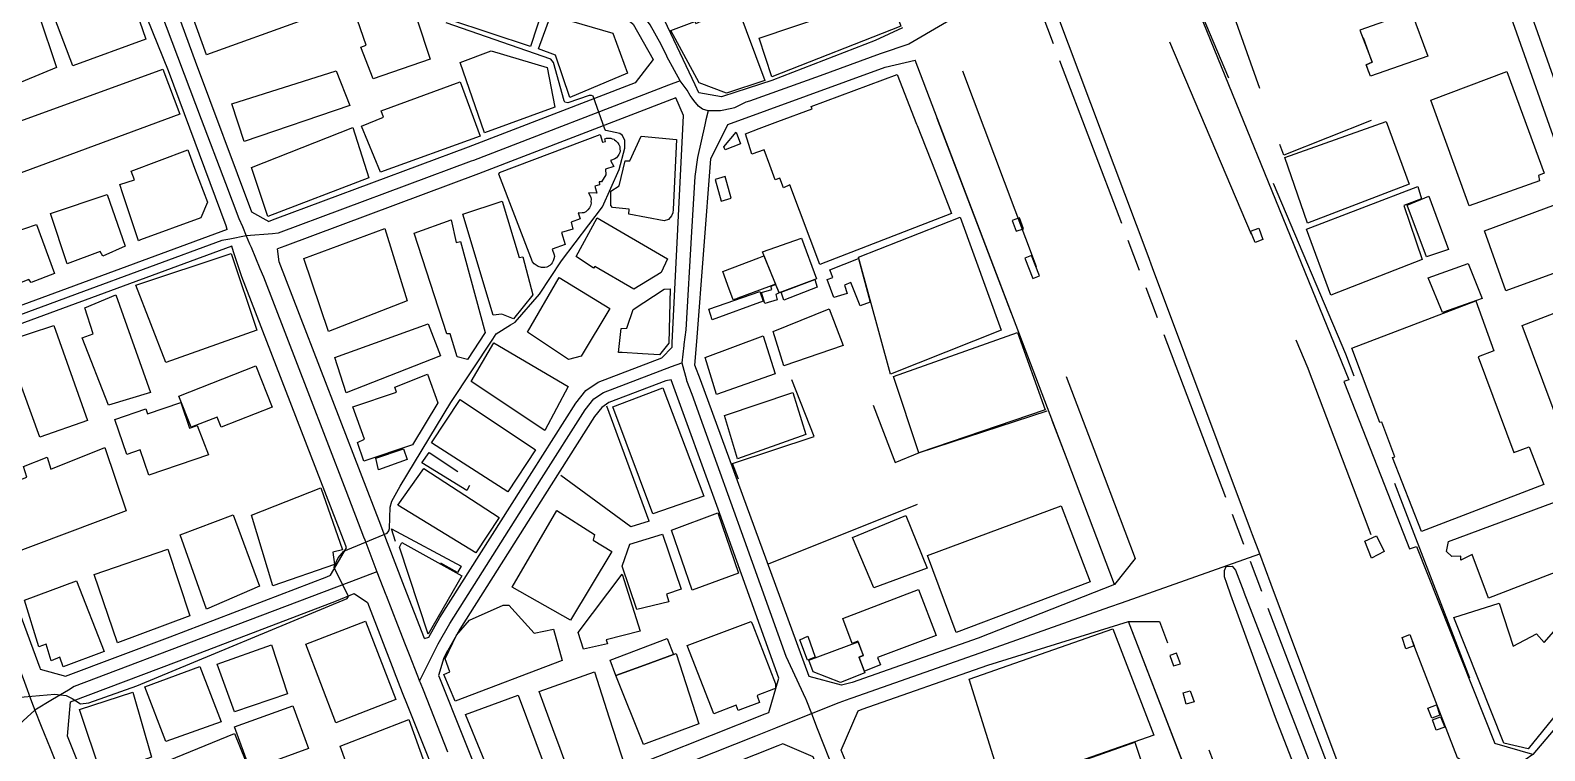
# Model space of a CAD drawing. Header units: millimetres. Extents: x 198785 to 203305, y 542885 to 545889.
# Drawn here: x 201817.6 to 202082.1, y 545321.5 to 545447.5 of the extents above; entities that cross this region are included whole.
import ezdxf

# ---------------------------------------------------------------- set-up
doc = ezdxf.new("R2010")
doc.units = ezdxf.units.MM
for name, pattern in [('FENCE_25K', [54.3, 28.7, -9.2, -16.4]), ('HIDDEN_BULD_25K', [28.8, 18.4, -10.4]), ('HIDDEN_IN_25K', [56.5, 36.5, -20]), ('HIDDEN_SIGUNGU_25K', [51.2, 30.4, -3.2, 5.6, -3.2, 5.6, -3.2])]:
    doc.linetypes.add(name, pattern=pattern)
for name, color, linetype in [('A0013114', 253, 'Continuous'), ('A0013117', 253, 'Continuous'), ('A0023214', 253, 'Continuous'), ('A0023217', 253, 'Continuous'), ('A0033324', 253, 'Continuous'), ('B0014111', 253, 'Continuous'), ('B0014112', 253, 'Continuous'), ('B0014113', 253, 'Continuous'), ('B0014114', 253, 'Continuous'), ('B0014116', 253, 'Continuous'), ('B0024120', 253, 'Continuous'), ('C0076117', 253, 'Continuous'), ('C0523121', 253, 'Continuous'), ('F0017111', 253, 'Continuous'), ('G0018113', 253, 'Continuous')]:
    doc.layers.add(name, color=color, linetype=linetype)

msp = doc.modelspace()

# ---------------------------------------------------------------- linework, layer by layer
at = {"layer": 'A0013114'}
for points in [[(201851.97, 545412.64), (201851.78, 545413.3), (201841.72, 545440.35), (201837.99, 545449.55), (201835.63, 545455.38), (201833.69, 545460.64), (201833.34, 545461.59), (201823.11, 545490.16), (201814.57, 545514.2), (201814, 545515.58), (201812.07, 545516.41)], [(202014.79, 545467.94), (202015.33, 545466.38), (202047.87, 545386.37), (202046.97, 545386.07), (202053.49, 545369.45), (202058.44, 545356.81), (202059.65, 545357.26), (202073.35, 545322.8)], [(201842.77, 545451.93), (201846.4, 545442.09), (201856.21, 545415.72), (201859.25, 545414.02)], [(202006.95, 545350.57), (201998.66, 545372.47), (201972.1, 545442.21)], [(201872.82, 545356.98), (201872.68, 545357.35), (201854.56, 545404.39), (201853.08, 545408.73), (201852.79, 545409.75)], [(201886.42, 545341.15), (201882.96, 545350.15), (201881.33, 545354.38), (201879.21, 545359.87), (201878.8, 545360.94), (201861.06, 545407), (201860.76, 545409.25)], [(201876.5, 545347.44), (201881.09, 545335.53), (201881.16, 545335.34), (201882.55, 545331.73), (201883.41, 545329.57), (201890.78, 545311.02), (201891.55, 545308.98), (201893.55, 545303.69), (201896.11, 545296.94), (201896.66, 545295.48), (201906.14, 545270.53), (201906.3, 545269.95)], [(202037.5, 545270.91), (202034.26, 545279.6), (202009.4, 545344.14)], [(201888.9, 545334.72), (201889.07, 545334.28), (201897.3, 545313.55), (201897.83, 545312.15)]]:
    msp.add_lwpolyline(points, dxfattribs=at)
at = {"layer": 'A0013117'}
for points in [[(201851.97, 545412.64), (201798.69, 545393.01), (201788.75, 545419), (201787.4, 545422.55), (201785.67, 545427.1), (201783.21, 545432.59), (201783.15, 545432.72), (201771.54, 545464.84), (201770.74, 545467.04), (201769.64, 545469.88), (201769.15, 545471.16), (201760.72, 545494.76), (201761.26, 545497.06), (201766.14, 545498.82), (201790.22, 545508.13), (201812.07, 545516.41)], [(201969.93, 545447.9), (201965.13, 545445.67), (201947.12, 545438.67), (201940.81, 545436.64), (201938.29, 545435.83), (201934.33, 545436.52), (201933.68, 545437.9), (201931.08, 545443.44), (201927.26, 545451.55), (201924.88, 545453.33), (201898.57, 545463.41), (201897.1, 545463.74), (201892.28, 545469.76), (201892.11, 545470.46), (201888.86, 545480.2), (201884.5, 545491.07), (201881.76, 545498.09), (201893.7, 545502.53), (201900.4, 545485.49), (201901.1, 545485.29), (201923.35, 545493.19), (201924.47, 545491.5), (201927.63, 545483.05), (201954.36, 545492.56)], [(202014.79, 545467.94), (202035.53, 545475.89), (202037.8, 545476.78), (202039.58, 545477.47), (202042.59, 545478.64), (202058.1, 545484.67), (202058.52, 545484.85), (202064.78, 545482), (202064.81, 545481.94), (202083.83, 545428.1), (202098.1, 545389.6), (202107.57, 545365.38), (202108.39, 545363.07), (202108.89, 545361.06), (202108.28, 545357.7), (202101.09, 545345.74), (202080.01, 545320.86), (202073.35, 545322.8)], [(201842.77, 545451.93), (201845.77, 545455.75), (201850.91, 545456.17), (201872.02, 545458.28), (201885.93, 545459.8), (201886.26, 545459.84), (201890.63, 545460.09), (201896.13, 545458.84), (201897.11, 545458.61), (201922.42, 545448.92), (201922.89, 545448.55), (201926.39, 545442.35), (201923.22, 545438.28), (201894.08, 545427.04), (201860.28, 545414.42), (201859.25, 545414.02)], [(202006.95, 545350.57), (201983.15, 545341.24), (201961.13, 545333.47), (201959.25, 545333.02), (201953.63, 545334.53), (201934.61, 545386.34), (201933.66, 545388.94), (201933.98, 545393.05), (201936.47, 545424.97), (201939.44, 545431.02), (201966.91, 545440.99), (201972.1, 545442.21)], [(201886.42, 545341.15), (201887.21, 545341.39), (201889.14, 545344.82), (201905.18, 545370.17), (201912.88, 545382.27), (201914.61, 545384.5), (201916.74, 545385.95), (201927.91, 545390.21), (201929.69, 545392.05), (201929.67, 545392.83), (201931.69, 545432.55), (201930.33, 545435.66), (201895.85, 545422.36), (201862.05, 545409.75), (201860.76, 545409.25)], [(201852.79, 545409.75), (201799.76, 545390.21), (201800.55, 545388.14), (201804.3, 545377.1), (201805.01, 545375.03), (201806.34, 545371.1), (201806.48, 545370.7), (201819.24, 545336.02), (201819.34, 545335.78), (201823.77, 545334.6), (201842, 545341.46), (201869.38, 545351.95), (201870.04, 545352.23), (201872.82, 545356.98)], [(201897.83, 545312.15), (201905.26, 545311.29), (201909.04, 545312.96), (201912.44, 545314.45), (201917.82, 545316.82), (201945.93, 545328.01), (201946.55, 545328.25), (201948.31, 545334.22), (201937.7, 545363.76), (201929.5, 545386.36), (201928.61, 545386.19), (201918.61, 545382.38), (201917.39, 545381.55), (201916.15, 545379.96), (201908.55, 545368.03), (201892.58, 545342.77), (201890.49, 545339.06), (201890.45, 545339.01), (201889.83, 545337.77), (201888.9, 545334.72)], [(201906.3, 545269.95), (201904.13, 545264.59), (201881.78, 545255.58), (201861.66, 545247.56), (201860.7, 545247.24), (201854.87, 545247.81), (201853.01, 545250.63), (201846.46, 545267.97), (201837.83, 545289.77), (201836.08, 545294.14), (201835.23, 545296.27), (201834.4, 545298.35), (201824.8, 545322.36), (201824.09, 545324.1), (201824.64, 545330.12), (201843.6, 545337.26), (201871.05, 545347.77), (201874.13, 545349.05), (201876.5, 545347.44)], [(202037.5, 545270.91), (202034.06, 545265.41), (202001.6, 545227.4), (201998.57, 545226.57), (201994.83, 545228.73), (201977.53, 545273.84), (201959.71, 545320.39), (201959.2, 545321.66), (201962.17, 545328.51), (201962.88, 545328.79), (201984.8, 545336.52), (202009.4, 545344.14)], [(201956.37, 545175.07), (201988.13, 545211.85), (201992.85, 545217.29), (201992.29, 545221.81), (201990.8, 545225.29), (201972.86, 545272.05), (201954.32, 545320.48), (201949.01, 545322.78), (201948.14, 545322.43), (201920.14, 545311.29), (201919.87, 545311.17), (201917.42, 545306.85), (201927.74, 545280.35), (201934.86, 545261.66), (201935.34, 545258.8), (201933.88, 545257.23), (201922.82, 545253.03), (201921.32, 545252.47)]]:
    msp.add_lwpolyline(points, dxfattribs=at)
at = {"layer": 'A0023214'}
for points in [[(202084.11, 545217.47), (202059.84, 545282.32), (202059.39, 545283.52), (202056.91, 545290.16), (202054.76, 545295.89), (202044.25, 545323.98), (202040.34, 545334.43), (202034.3, 545350.57), (202032.3, 545355.93), (202031.05, 545359.25), (202030.69, 545360.2), (202013.59, 545405.93), (202012.79, 545408.06), (201994.81, 545455.9)], [(201840.35, 545450.72), (201847.44, 545431.92), (201851.66, 545420.73), (201854.04, 545414.54), (201854.63, 545413.15), (201855.31, 545411.52), (201855.9, 545410.12), (201856.14, 545409.54), (201857.7, 545405.85), (201858.31, 545404.39), (201866.06, 545384.28), (201872.71, 545367.02), (201875.79, 545358.95), (201875.99, 545358.42), (201878.14, 545352.81), (201879.7, 545348.78), (201879.74, 545348.69), (201881.74, 545343.57), (201883.08, 545340.12), (201883.77, 545338.35), (201885.21, 545334.65), (201885.58, 545333.7), (201885.67, 545333.47), (201886.18, 545332.17), (201890.44, 545321.37)]]:
    msp.add_lwpolyline(points, dxfattribs=at)
at = {"layer": 'A0023217'}
for points in [[(202114.95, 545356.06), (202112.69, 545361.87), (202111.29, 545365.47), (202100.91, 545392.09), (202088.78, 545424.83), (202087.57, 545428.1), (202068.51, 545481.96), (202067.34, 545484.44), (202065.64, 545488.04), (202064.73, 545489.97)], [(202038.74, 545479.33), (202037.11, 545478.7), (202037.02, 545478.66), (202025.56, 545474.24), (202016.59, 545470.78), (202014.24, 545469.5), (201993.86, 545458.42), (201971.02, 545445.05), (201966.02, 545443.33), (201955.52, 545439.52), (201943.22, 545435.05), (201942.54, 545434.91), (201940.55, 545433.89), (201940.12, 545433.8), (201938.15, 545433.4), (201935.99, 545433.4)], [(201931.09, 545438.62), (201930.09, 545440.41), (201928.75, 545442.9), (201928.74, 545442.91), (201927.79, 545444.95), (201925.83, 545448.41), (201924.85, 545449.76), (201923.75, 545450.71), (201921.92, 545451.79), (201914.65, 545454.57), (201899.79, 545460.26), (201897.1, 545461.21), (201896.63, 545461.38), (201895.89, 545461.64), (201893.05, 545462.19), (201890.96, 545462.29)], [(201931.09, 545438.62), (201929.04, 545437.84), (201894.97, 545424.7), (201894.58, 545424.56), (201860.91, 545411.99), (201859.92, 545411.91), (201855.31, 545411.52), (201852.44, 545410.97), (201851.07, 545410.71), (201825.8, 545401.4), (201820.59, 545399.48), (201799.22, 545391.61), (201795.88, 545390.38)], [(201935.99, 545433.4), (201934.99, 545433.66), (201934.26, 545434.18), (201933.45, 545435.21), (201933.16, 545435.58), (201932.85, 545436.08), (201932.29, 545436.97), (201932.12, 545437.25), (201931.09, 545438.62)], [(201935.99, 545433.4), (201935.59, 545431.78), (201935.37, 545430.92), (201934.09, 545425.22), (201933.65, 545421.9), (201933.08, 545412.24), (201932.06, 545395.12), (201931.75, 545392.53), (201931.73, 545392.34), (201931.37, 545389.35)], [(201885.58, 545333.7), (201887.68, 545337.89), (201888.85, 545340.22), (201890.86, 545343.79), (201905.46, 545366.89), (201906.86, 545369.1), (201914.52, 545381.11), (201916, 545383.03), (201917.67, 545384.16), (201929.58, 545388.67), (201931.37, 545389.35)], [(201931.37, 545389.35), (201932.17, 545386.35), (201932.2, 545386.25), (201933.11, 545383.87), (201935.09, 545378.34), (201942.26, 545358.38), (201949.55, 545338.1), (201952.98, 545330.66), (201953.03, 545330.55), (201954.01, 545328.03)], [(201801.39, 545373.87), (201802.48, 545371.03), (201802.68, 545370.5), (201806.13, 545361.5), (201810.29, 545350.34), (201816.57, 545333.51), (201817.82, 545330.14), (201818.39, 545328.62)], [(201954.01, 545328.03), (201958.86, 545329.98), (201960.78, 545330.66), (201961.12, 545330.78), (201984.47, 545339.03), (202006.14, 545346.69), (202008.16, 545347.4), (202032.3, 545355.93)], [(201878.14, 545352.81), (201874.9, 545351.58), (201849.53, 545341.96), (201825.26, 545332.76), (201824.25, 545332.15), (201821.49, 545330.49), (201818.39, 545328.62)], [(201818.39, 545328.62), (201815.72, 545326.2), (201813.17, 545323.87), (201813.09, 545323.8), (201807.45, 545318.5), (201806.8, 545317.89), (201803.87, 545314.45), (201802.36, 545312.68), (201800.04, 545309.95)], [(201818.39, 545328.62), (201819.52, 545325.81), (201821.05, 545321.99), (201825.31, 545311.4), (201829.14, 545301.88), (201831.1, 545296.99), (201831.92, 545294.96)], [(201913.61, 545311.86), (201918.84, 545314), (201918.93, 545314.03), (201918.98, 545314.05), (201933.31, 545319.76), (201944.29, 545324.13), (201947.77, 545325.53), (201954.01, 545328.03)], [(201954.01, 545328.03), (201955.04, 545325.41), (201958.09, 545317.61), (201975.25, 545272.85), (201993.78, 545224.5), (201995.45, 545220.3), (201997.14, 545216.06)]]:
    msp.add_lwpolyline(points, dxfattribs=at)
at = {"layer": 'A0033324', "linetype": 'HIDDEN_IN_25K', "flags": 128}
for points in [[(202080.01, 545320.86), (202075.98, 545318.07), (202070, 545318.17), (202066.81, 545320.28), (202050.61, 545362.34), (202040.83, 545388.15), (202040.77, 545388.32), (202010.14, 545460.68), (202014.79, 545467.94), (202015.33, 545466.38), (202047.27, 545390.93), (202055.15, 545370.12), (202057.15, 545364.84), (202058.92, 545360.25), (202073.35, 545322.8), (202080.01, 545320.86)], [(202010.57, 545355.12), (202006.95, 545350.57), (201998.66, 545372.47), (201972.1, 545442.21), (201976.19, 545442.64), (201978.91, 545442), (201980.38, 545440.45), (201994.47, 545402.9), (201995.1, 545399.35), (201996.01, 545394.22), (201997.37, 545389.89), (202003.33, 545374.24), (202010.57, 545355.12)], [(202041.69, 545273.99), (202037.5, 545270.91), (202034.26, 545279.6), (202009.4, 545344.14), (202014.77, 545344.12), (202028.24, 545309.15), (202038.94, 545281.37), (202041.69, 545273.99)]]:
    msp.add_lwpolyline(points, dxfattribs=at)
at = {"layer": 'B0014111'}
for points in [[(201969.64, 545448.18), (201947.1, 545439.3), (201944.88, 545446.08), (201957.14, 545450.21), (201955.53, 545454.57), (201965.87, 545458.78), (201969.64, 545448.18)], [(201907.26, 545451.76), (201904.93, 545444.65), (201890.86, 545449.26), (201893.65, 545456.29), (201907.26, 545451.76)], [(201940.99, 545451.78), (201945.87, 545438.68), (201939.19, 545436.47), (201934.39, 545438.29), (201929.45, 545447.42), (201933.65, 545448.97), (201933.8, 545448.64), (201940.99, 545451.78)], [(201972.47, 545430.79), (201975.6, 545422.82), (201978.5, 545415.44), (201955.49, 545406.55), (201950.24, 545420.42), (201949.14, 545419.93), (201948.47, 545421.62), (201947.69, 545421.34), (201946.73, 545423.9), (201945.74, 545426.57), (201943.59, 545425.83), (201942.49, 545429.38), (201944.89, 545430.28), (201948.15, 545431.5), (201954.12, 545433.74), (201953.97, 545434.13), (201968.96, 545439.72), (201972.37, 545431.05), (201972.47, 545430.79)], [(202081.17, 545421.15), (202068.9, 545416.75), (202062.17, 545435.24), (202075.45, 545440.28), (202081.95, 545422.49), (202080.97, 545422.07), (202081.17, 545421.15)], [(201917.09, 545429.24), (201917.5, 545427.89), (201918.04, 545428), (201917.92, 545428.47), (201918.2, 545428.63), (201918.61, 545428.63), (201919, 545428.59), (201919.24, 545428.51), (201919.54, 545428.41), (201919.62, 545428.33), (201919.87, 545428.14), (201920.22, 545427.8), (201920.37, 545427.5), (201920.55, 545427.15), (201920.57, 545426.68), (201920.58, 545426.37), (201920.55, 545426.08), (201920.39, 545425.74), (201920.14, 545425.38), (201919.94, 545425.19), (201919.67, 545424.99), (201919.27, 545424.81), (201918.94, 545424.72), (201919.52, 545423.66), (201918.05, 545423.16), (201918.12, 545422.22), (201917.37, 545420.96), (201916.97, 545420.99), (201917.02, 545420.43), (201916.18, 545420.23), (201916.55, 545419.02), (201915.07, 545419.03), (201915.46, 545418.3), (201915.57, 545417.86), (201915.51, 545417.56), (201915.55, 545417.24), (201915.42, 545416.8), (201915.24, 545416.45), (201914.97, 545416.09), (201914.6, 545415.74), (201914.29, 545415.56), (201913.96, 545415.54), (201913.58, 545415.48), (201913.3, 545415.53), (201913.64, 545414.5), (201912.05, 545413.9), (201912.33, 545412.72), (201910.39, 545412.09), (201911.02, 545410.01), (201908.72, 545409.22), (201909.1, 545408.19), (201909.14, 545407.94), (201909.04, 545407.54), (201908.93, 545407.18), (201908.74, 545406.82), (201908.57, 545406.59), (201908.3, 545406.33), (201907.83, 545406.04), (201907.43, 545405.99), (201906.89, 545406.02), (201906.31, 545406.19), (201905.61, 545406.65), (201905.28, 545407.02), (201899.44, 545422.3), (201899.52, 545422.63), (201917.09, 545429.24)], [(202058.37, 545420.54), (202040.62, 545413.72), (202036.7, 545425.23), (202054.37, 545431.52), (202058.37, 545420.54)], [(201930.42, 545428.4), (201929.88, 545416.11), (201929.79, 545415.58), (201929.56, 545415.04), (201929.07, 545414.41), (201928.3, 545414.13), (201922.15, 545415.31), (201922.17, 545416.17), (201919.27, 545416.48), (201918.95, 545416.82), (201918.99, 545419.34), (201920.46, 545420.26), (201921.51, 545424.64), (201922.31, 545424.62), (201924.3, 545428.96), (201930.42, 545428.4)], [(202060.64, 545407.4), (202044.73, 545401.14), (202040.45, 545412.71), (202059.9, 545420.14), (202060.54, 545417.98), (202057.48, 545416.84), (202060.64, 545407.4)], [(202065.25, 545409.17), (202061.45, 545407.87), (202058.04, 545416.87), (202061.86, 545418.46), (202065.25, 545409.17)], [(202085.99, 545405.83), (202075.27, 545401.9), (202071.58, 545412.41), (202083.97, 545417.01), (202086.58, 545408.55), (202085.33, 545408.39), (202085.99, 545405.83)], [(201987.16, 545395.06), (201967.82, 545387.36), (201962.23, 545407.8), (201979.98, 545414.81), (201987.16, 545395.06)], [(201954.6, 545403.88), (201948.4, 545401.58), (201945.44, 545408.71), (201952.27, 545411.14), (201954.92, 545404), (201954.6, 545403.88)], [(201940.91, 545400.55), (201940.32, 545400.34), (201939.75, 545401.95), (201939.65, 545402.24), (201938.55, 545405.31), (201944.82, 545407.71), (201945.69, 545408.05), (201947.75, 545403.06), (201946.52, 545402.61), (201941.14, 545400.64), (201940.91, 545400.55)], [(201962.22, 545407.55), (201964.26, 545399.93), (201962.52, 545399.3), (201960.92, 545403.36), (201959.81, 545402.94), (201960.24, 545401.43), (201957.95, 545400.74), (201956.75, 545403.88), (201957.77, 545404.23), (201957.24, 545405.6), (201962.22, 545407.55)], [(202071.12, 545400.6), (202064.23, 545398.13), (202061.73, 545404.19), (202068.71, 545406.72), (202071.12, 545400.6)], [(201929.08, 545392.79), (201927.5, 545390.73), (201924.52, 545390.91), (201920.94, 545391.12), (201920.32, 545391.15), (201920.76, 545395.36), (201921.69, 545395.41), (201921.76, 545395.42), (201921.82, 545395.59), (201922.9, 545398.65), (201928.3, 545402.22), (201929.33, 545402.28), (201929.08, 545392.79)], [(202070.43, 545390.4), (202076.65, 545373.65), (202079.35, 545374.66), (202081.91, 545368.07), (202060.54, 545359.89), (202055.49, 545372.8), (202055.92, 545372.92), (202053.6, 545378.99), (202053.25, 545378.89), (202048.39, 545391.88), (202070.06, 545400.16), (202073.18, 545391.42), (202070.43, 545390.4)], [(202097.8, 545375.83), (202087.15, 545371.69), (202078.13, 545395.85), (202088.82, 545400), (202097.8, 545375.83)], [(201994.83, 545381.14), (201972.77, 545373.62), (201968.32, 545386.93), (201990, 545394.64), (201994.83, 545381.14)], [(201947.69, 545387.42), (201937.46, 545383.82), (201935.48, 545390.27), (201945.6, 545394.05), (201947.69, 545387.42)], [(201884.33, 545374.99), (201875.82, 545372.15), (201874.76, 545375.44), (201875.97, 545376), (201873.93, 545381.63), (201881.57, 545384.22), (201881.27, 545385.08), (201886.99, 545387.38), (201888.77, 545382.36), (201884.33, 545374.99)], [(201935.23, 545366.01), (201926.32, 545362.92), (201919.32, 545381.66), (201928.06, 545384.99), (201935.23, 545366.01)], [(201941.29, 545352.57), (201933.19, 545349.63), (201929.59, 545360.07), (201937.68, 545363.11), (201941.29, 545352.57)], [(202002.66, 545351.07), (201979.31, 545342.19), (201974.28, 545355.64), (201997.61, 545364.34), (202002.66, 545351.07)], [(202083.79, 545364.97), (202087.61, 545354.13), (202072.23, 545348.23), (202069.42, 545355.85), (202067.42, 545354.87), (202067.43, 545355.56), (202065.82, 545355.47), (202064.89, 545356.37), (202065.27, 545358.13), (202083.79, 545364.97)], [(201974.25, 545353.46), (201964.92, 545349.99), (201961.16, 545358.8), (201970.48, 545362.67), (201974.25, 545353.46)], [(201975.77, 545341.71), (201965.56, 545337.82), (201966.05, 545336.53), (201963.25, 545335.47), (201962.33, 545337.89), (201963.08, 545338.18), (201962.13, 545340.68), (201961.13, 545340.3), (201959.47, 545344.68), (201972.72, 545349.73), (201975.77, 545341.71)], [(202074.1, 545347.33), (202076.55, 545339.84), (202080.65, 545341.97), (202081.97, 545340.47), (202085.29, 545344.22), (202087.3, 545342.51), (202089.33, 545344.85), (202094.45, 545340.69), (202079.2, 545321.88), (202074.94, 545322.87), (202066.2, 545344.82), (202074.1, 545347.33)], [(201881.41, 545330.48), (201870.93, 545326.41), (201865.71, 545340.15), (201876.16, 545344.19), (201881.41, 545330.48)], [(201944.67, 545331.23), (201944.51, 545331.16), (201944.96, 545330), (201941.96, 545328.84), (201941.22, 545328.55), (201940.84, 545329.52), (201936.94, 545328), (201932.31, 545339.92), (201943.51, 545344.16), (201943.77, 545343.49), (201947.76, 545333.24), (201947.74, 545332.43), (201947.39, 545332.28), (201944.67, 545331.23)], [(202013.79, 545324.27), (201987.51, 545315.09), (201981.56, 545334.06), (202006.66, 545342.84), (202013.79, 545324.27)], [(201929.94, 545338.35), (201924.86, 545336.5), (201919.88, 545334.69), (201918.89, 545337.4), (201928.83, 545341.18), (201929.94, 545338.35)], [(201963.31, 545335.18), (201959.1, 545333.47), (201954.32, 545335.34), (201953.56, 545337.4), (201962.15, 545340.58), (201963.04, 545338.2), (201962.3, 545337.9), (201963.31, 545335.18)], [(201924.86, 545336.5), (201929.94, 545338.35), (201930.4, 545338.52), (201934.36, 545326.27), (201924.67, 545322.61), (201919.88, 545334.69), (201924.86, 545336.5)], [(201921.46, 545318.68), (201912.51, 545315.38), (201909.88, 545322.59), (201909.09, 545324.76), (201909.08, 545324.76), (201906.47, 545331.9), (201916.1, 545335.32), (201918.69, 545327.27), (201921.46, 545318.68)], [(202014.06, 545312.37), (201997.62, 545306.79), (201993.72, 545317.08), (202010.47, 545323.03), (202014.06, 545312.37)]]:
    msp.add_lwpolyline(points, dxfattribs=at)
at = {"layer": 'B0014112'}
for points in [[(201837.77, 545445.9), (201825.02, 545441.25), (201821.9, 545449.54), (201834.95, 545454.05), (201837.77, 545445.9)], [(201822.16, 545440.93), (201807.37, 545434.82), (201803.82, 545444.3), (201819.07, 545450.17), (201822.16, 545440.93)], [(201821.83, 545404.95), (201817.73, 545403.35), (201817.36, 545403.91), (201811.89, 545401.77), (201808.42, 545410.04), (201818.69, 545413.51), (201821.83, 545404.95)], [(201838.58, 545384.14), (201831.23, 545381.92), (201826.64, 545393.7), (201828.59, 545394.38), (201827.12, 545398.95), (201832.54, 545401.21), (201838.58, 545384.14)], [(201959.54, 545392.35), (201949.2, 545388.84), (201947.3, 545394.83), (201957.08, 545398.8), (201959.54, 545392.35)], [(201889.21, 545390.54), (201872.74, 545384.07), (201870.8, 545390.26), (201887.09, 545396.17), (201889.21, 545390.54)], [(201911.52, 545385.18), (201907.48, 545377.52), (201894.61, 545386.05), (201898.56, 545392.83), (201911.52, 545385.18)], [(201859.85, 545381.61), (201850.92, 545378.07), (201850.21, 545379.87), (201845.7, 545378.09), (201843.55, 545383.52), (201856.98, 545388.84), (201859.85, 545381.61)], [(201843.87, 545382.4), (201845.4, 545377.91), (201846.76, 545378.36), (201848.72, 545373.27), (201838.28, 545369.7), (201836.76, 545374.13), (201834.44, 545373.34), (201832.34, 545379.45), (201837.78, 545381.31), (201838.08, 545380.42), (201843.87, 545382.4)], [(201899.47, 545362.33), (201895.41, 545356.15), (201881.78, 545364.49), (201886.34, 545370.86), (201899.47, 545362.33)], [(201892.95, 545352.13), (201887.1, 545341.89), (201882.09, 545357.12), (201882.5, 545357.95), (201892.95, 545352.13)], [(201929.09, 545347.59), (201923.54, 545346.25), (201920.95, 545353.79), (201922.27, 545357.67), (201927.98, 545359.41), (201931.24, 545349.78), (201928.72, 545348.93), (201929.09, 545347.59)], [(201845.48, 545345.1), (201832.84, 545340.4), (201828.75, 545352.36), (201841.64, 545356.76), (201845.48, 545345.1)], [(201825.66, 545351.26), (201830.48, 545338.88), (201823.36, 545336.2), (201822.75, 545337.87), (201821.25, 545337.27), (201820.38, 545340.18), (201819.11, 545339.68), (201816.56, 545347.86), (201825.66, 545351.26)], [(201901.16, 545346.96), (201905.58, 545342.08), (201908.94, 545342.81), (201910.49, 545337.29), (201891.8, 545330.19), (201889.84, 545334.88), (201890.87, 545335.34), (201890.05, 545337.59), (201892.04, 545341.76), (201894.27, 545344.39), (201900.17, 545346.97), (201901.16, 545346.96)], [(201850.95, 545326.59), (201841.24, 545323.17), (201837.6, 545332.7), (201847.21, 545336.29), (201850.95, 545326.59)], [(201838.75, 545320.45), (201830.05, 545317.29), (201826.19, 545328.73), (201835.51, 545331.76), (201838.75, 545320.45)], [(201908.97, 545314.74), (201902.25, 545312.22), (201899.51, 545313.42), (201893.6, 545327.86), (201902.82, 545331.24), (201908.97, 545314.74)], [(201866.2, 545321.91), (201856.01, 545318.21), (201853.28, 545325.72), (201863.47, 545329.42), (201866.2, 545321.91)], [(201886.45, 545319.35), (201874.42, 545314.77), (201871.71, 545322.32), (201883.73, 545327), (201886.45, 545319.35)]]:
    msp.add_lwpolyline(points, dxfattribs=at)
at = {"layer": 'B0014113'}
for points in [[(201887.43, 545442.39), (201877.45, 545438.95), (201875.31, 545444.5), (201876.26, 545444.86), (201873.22, 545453.66), (201882.73, 545456.72), (201887.43, 545442.39)], [(201853.84, 545455.32), (201854.36, 545453.88), (201857.63, 545455.05), (201858.01, 545453.99), (201861.32, 545455.18), (201861.84, 545453.75), (201863.35, 545454.29), (201865.18, 545449.2), (201848.36, 545443.16), (201845.12, 545452.19), (201853.84, 545455.32)], [(201921.87, 545439.96), (201911.81, 545435.72), (201909.3, 545443.13), (201906.32, 545444.19), (201908.5, 545450.09), (201919.3, 545446.96), (201921.87, 545439.96)], [(201909.2, 545434.02), (201896.94, 545429.53), (201892.64, 545441.82), (201898.09, 545443.87), (201907.87, 545440.95), (201909.2, 545434.02)], [(201843.73, 545432.77), (201809.49, 545420.16), (201806.9, 545428.37), (201840.77, 545440.67), (201843.73, 545432.77)], [(201873.37, 545434.29), (201854.96, 545428.01), (201852.81, 545434.63), (201871, 545440.37), (201873.37, 545434.29)], [(201896.14, 545428.97), (201878.78, 545422.69), (201875.42, 545430.68), (201879.29, 545432.29), (201878.86, 545433.38), (201892.65, 545438.44), (201896.14, 545428.97)], [(201876.71, 545421.68), (201859.07, 545414.89), (201856.2, 545423.5), (201873.95, 545430.48), (201876.71, 545421.68)], [(201836.86, 545410.81), (201836.51, 545410.68), (201834.24, 545417.48), (201833.78, 545418.87), (201833.25, 545420.48), (201835.79, 545421.3), (201835.22, 545422.82), (201845.08, 545426.56), (201846.29, 545423.38), (201848.54, 545417.43), (201847.37, 545414.69), (201836.86, 545410.81)], [(201834.19, 545409.7), (201830.28, 545408), (201829.81, 545408.81), (201824.06, 545406.65), (201821.12, 545415.42), (201831, 545418.73), (201834.19, 545409.7)], [(201899.99, 545417.58), (201902.95, 545407.77), (201903.62, 545407.88), (201905.33, 545401.23), (201902.01, 545397), (201899.97, 545397.87), (201898.42, 545397.65), (201893.14, 545415.31), (201899.99, 545417.58)], [(201891.08, 545414.32), (201891.99, 545410.36), (201892.75, 545410.53), (201897.03, 545394.62), (201893.97, 545389.94), (201892.17, 545390.39), (201890.94, 545394.43), (201890.35, 545394.41), (201884.65, 545412.02), (201891.08, 545414.32)], [(201928.9, 545407.51), (201927.77, 545405.1), (201922.98, 545402.22), (201916.21, 545406.16), (201915.96, 545405.88), (201912.92, 545407.95), (201916.61, 545414.68), (201928.9, 545407.51)], [(201883.43, 545400.2), (201869.65, 545394.79), (201865.35, 545407.6), (201879.51, 545412.84), (201883.43, 545400.2)], [(201857.17, 545395.02), (201841.26, 545389.42), (201836.03, 545402.94), (201852.68, 545408.47), (201857.17, 545395.02)], [(201913.78, 545390.48), (201911.59, 545389.93), (201904.4, 545394.67), (201909.94, 545404.28), (201918.8, 545398.84), (201913.78, 545390.48)], [(201827.56, 545379.27), (201819.25, 545376.36), (201813.19, 545393.04), (201821.68, 545395.87), (201827.56, 545379.27)], [(201953.03, 545376.8), (201941.12, 545372.57), (201938.84, 545380.14), (201950.75, 545384.16), (201953.03, 545376.8)], [(201905.82, 545374.16), (201900.98, 545366.78), (201887.65, 545375.33), (201892.64, 545382.95), (201905.82, 545374.16)], [(201830.59, 545374.53), (201834.31, 545363.49), (201813.61, 545355.69), (201809.9, 545366.61), (201817.02, 545369.37), (201816.42, 545371.24), (201820.53, 545372.84), (201821.2, 545370.78), (201830.59, 545374.53)], [(201870.74, 545354.11), (201859.97, 545350.38), (201856.23, 545362.7), (201868.32, 545367.52), (201872.11, 545356.68), (201870.45, 545356.26), (201870.74, 545354.11)], [(201919.13, 545356.34), (201911.94, 545344.39), (201901.72, 545350.11), (201909.53, 545363.53), (201916.13, 545359.33), (201915.9, 545358.34), (201919.13, 545356.34)], [(201857.62, 545350.32), (201848.38, 545346.26), (201843.75, 545359.29), (201853.04, 545362.77), (201857.62, 545350.32)], [(201918.37, 545340.25), (201914.23, 545339.27), (201913.26, 545342.18), (201920.95, 545352.42), (201924.08, 545342.46), (201918.18, 545340.94), (201918.37, 545340.25)], [(201862.5, 545331.51), (201853.24, 545328.32), (201850.24, 545336.7), (201859.71, 545340.04), (201862.5, 545331.51)], [(201857.11, 545315.05), (201844.24, 545310.07), (201840.46, 545319.31), (201853.27, 545324.55), (201857.11, 545315.05)]]:
    msp.add_lwpolyline(points, dxfattribs=at)
at = {"layer": 'B0014114', "linetype": 'HIDDEN_BULD_25K', "flags": 128}
for points in [[(202059.22, 545450.8), (202049.81, 545447.5), (202051.92, 545441.91), (202050.88, 545441.4), (202053.92, 545432.53), (202036.5, 545425.62), (202027.87, 545449.75), (202026.95, 545449.44), (202026.82, 545449.85), (202044.04, 545456.36), (202047.89, 545457.82), (202055.83, 545460.82), (202059.22, 545450.8)], [(202061.68, 545442.96), (202051.64, 545439.43), (202050.89, 545441.4), (202051.93, 545441.9), (202049.92, 545447.47), (202058.79, 545450.65), (202061.68, 545442.96)]]:
    msp.add_lwpolyline(points, dxfattribs=at)
at = {"layer": 'B0014116', "linetype": 'HIDDEN_BULD_25K', "flags": 128}
for points in [[(201954.6, 545403.88), (201955.02, 545402.55), (201949.19, 545400.32), (201948.72, 545401.67), (201954.6, 545403.88)], [(201883.43, 545372.43), (201878.38, 545370.66), (201877.93, 545372.66), (201882.8, 545374.31), (201883.43, 545372.43)], [(201894.28, 545367.88), (201893.82, 545367.02), (201885.99, 545371.89), (201887.25, 545373.67), (201893.08, 545369.81), (201892.57, 545368.99), (201894.28, 545367.88)], [(201880.69, 545360.31), (201892.84, 545353.83), (201892.21, 545352.72), (201882.42, 545358.18), (201881.75, 545357), (201880.69, 545360.31)], [(201954.65, 545337.87), (201953.35, 545337.37), (201951.97, 545340.92), (201953.37, 545341.58), (201954.65, 545337.87)]]:
    msp.add_lwpolyline(points, dxfattribs=at)
at = {"layer": 'B0024120', "linetype": 'FENCE_25K', "flags": 128}
for points in [[(201941.29, 545368.99), (201940.22, 545371.77), (201954.51, 545376.46), (201949.75, 545388.5), (201960.69, 545392.76), (201968.38, 545372.51), (201968.64, 545371.94), (201972.91, 545373.67)], [(201925.67, 545361.68), (201918.26, 545381.76)], [(201972.91, 545373.67), (201995.16, 545380.95)], [(201925.67, 545361.68), (201922.5, 545360.7), (201910.24, 545369.66)], [(201972.48, 545364.58), (201946.44, 545354.13)]]:
    msp.add_lwpolyline(points, dxfattribs=at)
at = {"layer": 'C0076117'}
for points in [[(201938.96, 545426.55), (201938.71, 545427.1), (201940.84, 545429.64), (201941.61, 545427.6), (201938.96, 545426.55)], [(201938.94, 545421.9), (201937.18, 545421.37), (201938.22, 545417.6), (201940, 545418.12), (201938.94, 545421.9)], [(201990.32, 545414.71), (201989.05, 545414.24), (201989.79, 545412.37), (201991.04, 545412.76), (201990.32, 545414.71)], [(202031.5, 545410.39), (202030.69, 545412.35), (202032.14, 545412.85), (202032.85, 545410.87), (202031.5, 545410.39)], [(201992.47, 545408.07), (201991.27, 545407.63), (201992.7, 545404.05), (201993.83, 545404.57), (201992.47, 545408.07)], [(201945.9, 545399.71), (201945.3, 545401.62), (201947.12, 545402.13), (201946.9, 545402.71), (201947.76, 545403.02), (201948.38, 545401.57), (201947.8, 545401.29), (201948.01, 545400.37), (201945.9, 545399.71)], [(201936.7, 545396.83), (201936.1, 545398.73), (201945.02, 545401.81), (201945.59, 545400.11), (201936.7, 545396.83)], [(202051.82, 545355.22), (202050.63, 545358.18), (202052.7, 545359.08), (202054.02, 545356.39), (202051.82, 545355.22)], [(202057.84, 545339.35), (202057.18, 545341.36), (202058.52, 545341.88), (202059.28, 545339.9), (202057.84, 545339.35)], [(202017.75, 545338.6), (202016.61, 545338.2), (202017.23, 545336.39), (202018.46, 545336.73), (202017.75, 545338.6)], [(202019.46, 545329.69), (202018.93, 545331.64), (202020.16, 545332.02), (202020.87, 545330.11), (202019.46, 545329.69)], [(202062.33, 545327.21), (202061.63, 545329), (202063.16, 545329.58), (202063.78, 545327.74), (202062.33, 545327.21)], [(202063.11, 545325.15), (202062.48, 545326.93), (202063.84, 545327.49), (202064.6, 545325.64), (202063.11, 545325.15)]]:
    msp.add_lwpolyline(points, dxfattribs=at)
at = {"layer": 'C0523121'}
msp.add_lwpolyline([(202049.95, 545288.94), (202035.03, 545327.35), (202027.28, 545348.76), (202026.56, 545350.75), (202026.13, 545351.93), (202026.15, 545353.05), (202026.42, 545353.73), (202027.48, 545353.81), (202028.05, 545353.12), (202028.65, 545351.56), (202029.51, 545349.33), (202029.55, 545349.24), (202051.8, 545291.6)], dxfattribs=at)
at = {"layer": 'F0017111', "elevation": 20}
msp.add_lwpolyline([(201813.86, 545330.75), (201821.89, 545331.41), (201823.86, 545331.21), (201824.93, 545330.65), (201826.36, 545329.73), (201827.79, 545329.93), (201836.23, 545332.9), (201872.93, 545348.16), (201873.14, 545348.49), (201870.65, 545353.55), (201870.71, 545353.84), (201871.35, 545355.24), (201872.37, 545356.41), (201879.89, 545359.58), (201880.2, 545359.99), (201880.31, 545360.41), (201880.44, 545364.09), (201880.72, 545365.17), (201882.2, 545367.79), (201891.04, 545382.4), (201898.37, 545393.46), (201898.94, 545394.38), (201901.44, 545395.97), (201902.26, 545396.43), (201906.55, 545401.33), (201910.35, 545407.14), (201917.51, 545416.59), (201920.42, 545423.13), (201921.4, 545426.85), (201921.4, 545428.18), (201921.04, 545429.05), (201920.53, 545429.4), (201918.13, 545429.97), (201917.92, 545430.17), (201915.88, 545435.94), (201915.62, 545436.04), (201915.21, 545436.09), (201911.48, 545434.77), (201910.92, 545434.92), (201910.82, 545435.12), (201908.98, 545441.82), (201908.52, 545442.43), (201890.24, 545448.79)], dxfattribs=at)
at = {"layer": 'G0018113', "linetype": 'HIDDEN_SIGUNGU_25K', "flags": 128}
msp.add_lwpolyline([(202354.17, 544504.48), (202354.17, 544504.48), (202210.54, 544881.61), (202164.93, 545001.37), (201885.51, 545736.47), (201828.81, 545885.31)], dxfattribs=at)

doc.saveas('drawing.dxf')
